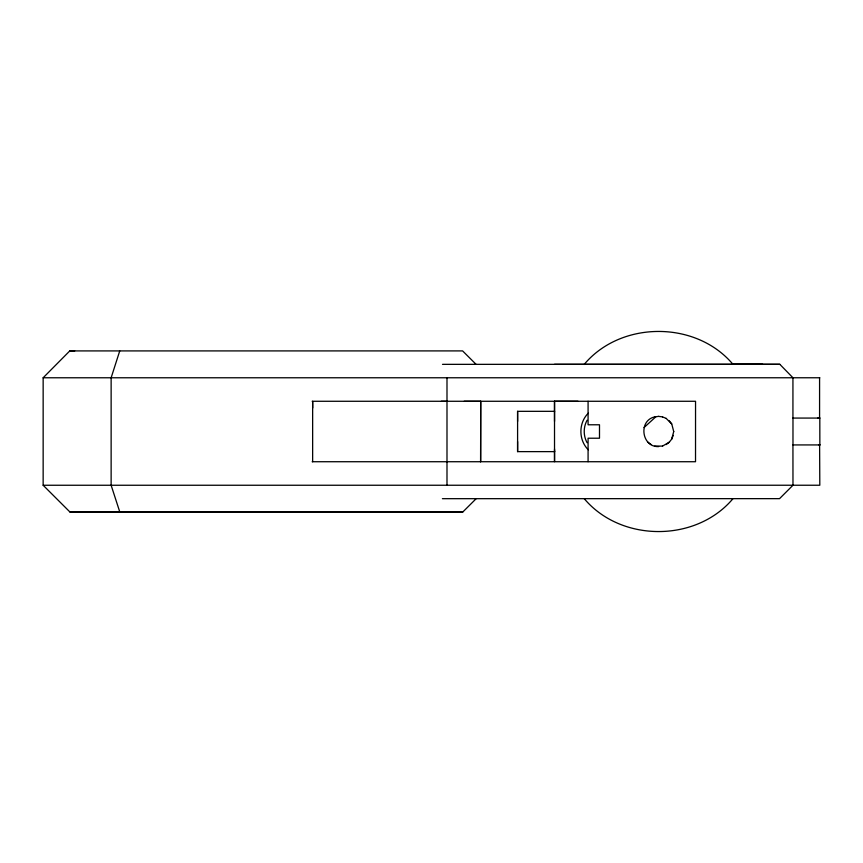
<?xml version="1.0" encoding="UTF-8"?>
<svg xmlns="http://www.w3.org/2000/svg" width="863" height="863" viewBox="0 0 863 863"><rect width="100%" height="100%" fill="white"/><g stroke="black" fill="none" stroke-linecap="round" stroke-linejoin="round"><path stroke-width="1.29" d="M476.171 498.685L462.687 512.115L70.054 512.115L43.15 485.254L43.15 377.778L69.774 350.917L74.703 350.907M446.991 485.254L446.991 377.778M554.531 448.933L554.531 451.629L517.595 451.629L517.595 441.554M517.595 421.403L517.595 411.327L554.531 411.327L554.531 412.018M554.531 421.403L554.531 401.252L578.005 401.273M792.935 377.767L792.935 418.07L819.807 418.07L819.85 444.92M43.15 485.254L819.807 485.233L819.613 444.92M819.58 418.07L819.58 377.767M480.702 401.295L480.615 461.727L480.702 401.295L464.165 401.273M654.737 416.883C638.048 420.529 641.608 447.39 658.652 446.592M673.755 431.478L671.694 439.062L673.248 435.394M119.741 350.917L111.133 377.789L111.133 485.254L119.838 512.126M587.11 420.227C583.259 427.163 583.259 435.804 587.11 442.73M584.132 364.466C620.939 320.486 696.117 320.432 732.989 364.359M588.275 413.204C578.437 422.935 578.437 440.054 588.275 449.774M669.289 442.19L671.738 439.04M732.978 498.663C696.107 542.514 621.101 542.514 584.24 498.674M644.035 427.563L655.902 416.721M666.16 444.585L669.31 442.18L662.514 446.095M442.503 364.348L779.828 364.315L792.946 377.767M312.643 461.748L312.643 401.306L312.676 408.016M654.693 416.905L658.652 416.365M662.557 446.085L654.693 446.095M441.284 401.273L447.012 401.273M69.774 350.917L462.6 350.907L476.085 364.348M731.695 364.326L779.828 364.315M762.719 364.326L554.499 364.326M819.807 377.767L43.15 377.778M312.158 401.273L695.546 401.273L695.524 461.727L312.158 461.727M817.8 418.048L819.85 418.048M818.89 444.93L819.807 444.93L792.935 444.93L792.978 485.222L779.548 498.652L442.406 498.685M70.054 512.115L462.687 512.115M658.598 416.387L662.557 416.883M662.514 416.905L666.204 418.393M666.16 418.415L671.738 423.927L673.712 431.5M647.93 442.18L651.09 444.574M669.289 420.81L671.705 423.938M554.531 451.629L554.531 450.939L554.531 461.705L554.51 401.263M517.595 411.327L517.595 451.629M792.978 418.048L792.978 444.92M588.081 401.273L588.081 424.779L599.494 424.779L599.494 438.221L588.081 438.221L588.081 461.716"/></g></svg>
